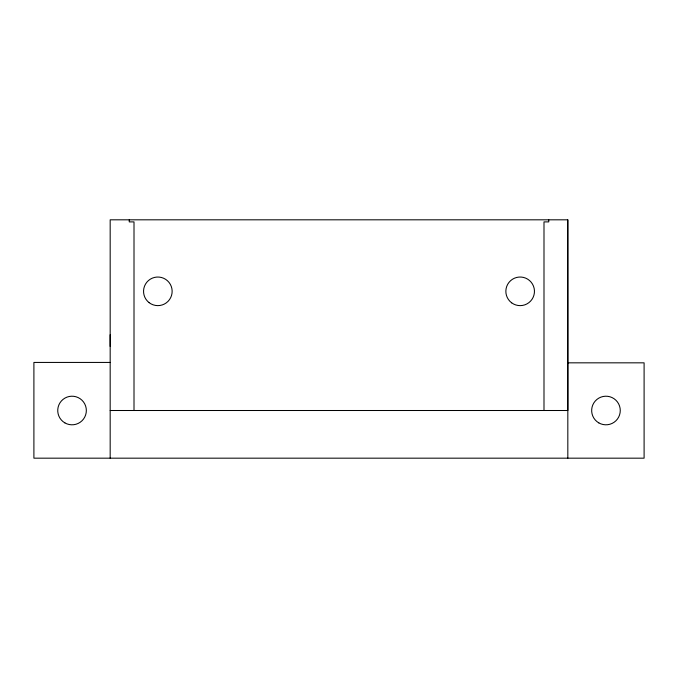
<?xml version="1.0" encoding="UTF-8"?>
<svg xmlns="http://www.w3.org/2000/svg" width="678" height="678" viewBox="0 0 678 678"><rect width="100%" height="100%" fill="white"/><g stroke="black" fill="none" stroke-linecap="round" stroke-linejoin="round"><path stroke-width="1.02" d="M110.167 334.746L110.175 346.424M110.175 362.433L33.9 362.433L33.9 458.175L644.1 458.175L644.1 362.832L567.825 362.832M110.175 410.504L567.825 410.504L567.749 219.816M567.825 458.175L567.825 219.816L110.175 219.816L110.175 458.175M548.756 219.816L548.756 221.892L543.993 221.892L543.993 410.504M134.007 410.504L134.007 221.892L129.244 221.892L129.244 219.816M149.143 302.676A14.306 14.306 0 0 0 172.026 293.193A14.306 14.306 0 0 0 152.372 278.116A14.306 14.306 0 0 0 149.143 302.676M511.661 302.837A14.306 14.306 0 0 0 534.366 292.93A14.306 14.306 0 0 0 514.433 278.217A14.306 14.306 0 0 0 511.661 302.837M64.885 422.894A14.306 14.306 0 0 0 86.343 410.504A14.306 14.306 0 0 0 64.885 398.122A14.306 14.306 0 0 0 64.885 422.894M598.81 422.894A14.306 14.306 0 0 0 620.268 410.504A14.306 14.306 0 0 0 598.81 398.122A14.306 14.306 0 0 0 598.81 422.894"/></g></svg>
